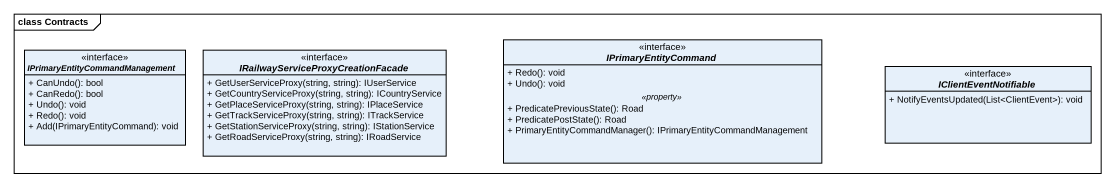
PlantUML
@startuml
mainframe class Contracts
hide circle
hide empty members
skinparam classAttributeIconSize 0
interface "IPrimaryEntityCommandManagement" as IPrimaryEntityCommandManagem {
  + CanUndo(): bool
  + CanRedo(): bool
  + Undo(): void
  + Redo(): void
  + Add(IPrimaryEntityCommand): void
}
interface "IRailwayServiceProxyCreationFacade" as IRailwayServiceProxyCreation {
  + GetUserServiceProxy(string, string): IUserService
  + GetCountryServiceProxy(string, string): ICountryService
  + GetPlaceServiceProxy(string, string): IPlaceService
  + GetTrackServiceProxy(string, string): ITrackService
  + GetStationServiceProxy(string, string): IStationService
  + GetRoadServiceProxy(string, string): IRoadService
}
interface IPrimaryEntityCommand {
  + Redo(): void
  + Undo(): void
  .. <<property>> ..
  + PredicatePreviousState(): Road
  + PredicatePostState(): Road
  + PrimaryEntityCommandManager(): IPrimaryEntityCommandManagement
}
interface IClientEventNotifiable {
  + NotifyEventsUpdated(List<ClientEvent>): void
}
@enduml
